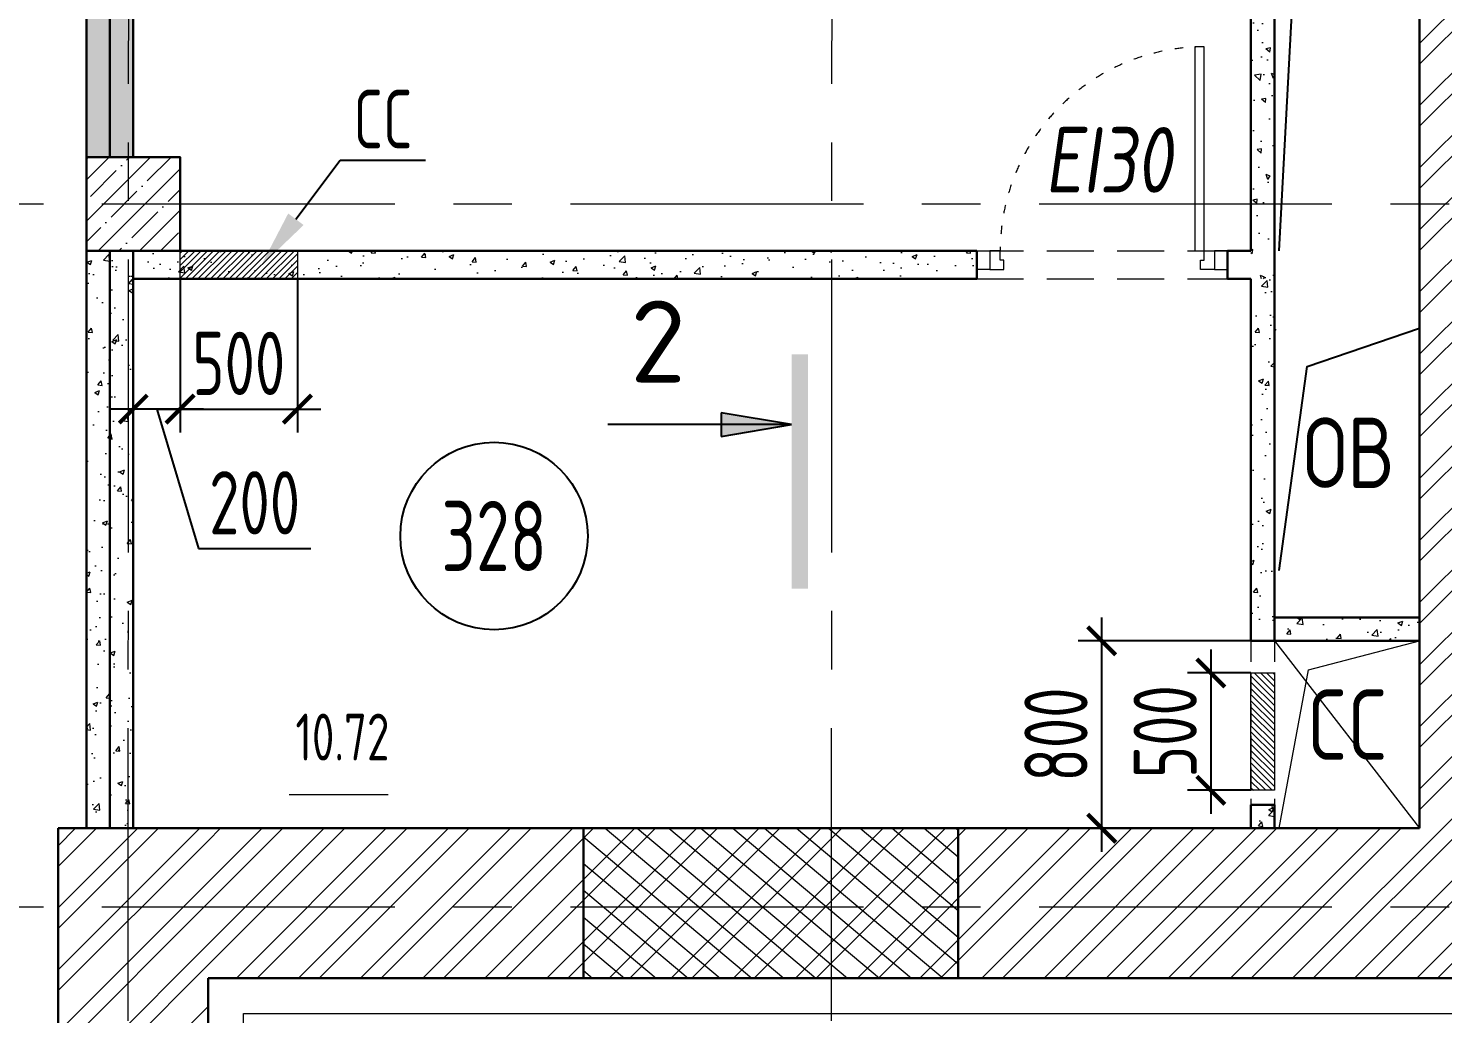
# Model space of a CAD drawing. Header units: millimetres. Extents: x -360149 to 682031, y -35655 to 209517.
# Drawn here: x 69194 to 75231, y 91144 to 95350 of the extents above; entities that cross this region are included whole.
import ezdxf
from ezdxf import colors
from ezdxf.entities.mleader import LeaderData, LeaderLine
from ezdxf.enums import TextEntityAlignment as Align
from ezdxf.math import Vec2, Vec3

# ---------------------------------------------------------------- set-up
doc = ezdxf.new("R2010")
doc.units = ezdxf.units.MM
doc.header["$MEASUREMENT"] = 0
doc.header["$PDMODE"] = 3
doc.header["$PDSIZE"] = -4
for name, pattern in [('ACAD_ISO03W100', [30, 12, -18]), ('ADSK_Штрих_ш3 п1_5', [4.5, 3, -1.5]), ('CENTER', [2, 1.25, -0.25, 0.25, -0.25]), ('HIDDEN', [6, 4, -2])]:
    doc.linetypes.add(name, pattern=pattern)
doc.layers.get('0').update_dxf_attribs({"color": 250, "lineweight": 9})
doc.layers.get('Defpoints').update_dxf_attribs({"color": 6})
for name, color, linetype, lineweight in [('!!!_АР_перегородки блоки', 7, 'Continuous', 5), ('АР_Двери', 175, 'Continuous', 18), ('АР_Колонны', 250, 'Continuous', 30), ('АР_Колонны Штрих', 250, 'Continuous', 5), ('АР_Маркер экспликации', 239, 'Continuous', 13), ('АР_Навесной фасад', 147, 'Continuous', 5), ('АР_Номер помещения', 1, 'Continuous', 25), ('АР_Оси', 195, 'Continuous', 9), ('АР_Отметки', 250, 'Continuous', 15), ('АР_Перегородки газоблок', 165, 'Continuous', 30), ('АР_Перегородки газоблок_Штрих', 165, 'Continuous', 5), ('АР_Помещения_площадь', 19, 'Continuous', 9), ('АР_Разрезы', 175, 'Continuous', 9), ('АР_Сущ Несущая стена', 216, 'Continuous', 30), ('АР_Штриховка кирпич', 250, 'Continuous', 9), ('Отв.СС', 234, 'Continuous', 9), ('перекр 0.3', 181, 'Continuous', 30)]:
    doc.layers.add(name, color=color, linetype=linetype, lineweight=lineweight)
for name, color, linetype in [('АР_Отверстия', 251, 'Continuous'), ('М_проемы ОВ 4-5эт', 30, 'Continuous'), ('Тонкая', 7, 'Continuous')]:
    doc.layers.add(name, color=color, linetype=linetype)
doc.layers.add('АР_ПБ_Двери', color=7, linetype='Continuous', lineweight=15, true_color=0xdb0000)
doc.styles.add('ICOCPEUR', font='isocpeur.ttf')
doc.styles.add('ISOCPEUR', font='isocpeur.ttf', dxfattribs={"width": 0.7})
doc.styles.add('METRO-STYLE', font='isocpeur.ttf', dxfattribs={"width": 0.9, "oblique": 15})
doc.styles.get("Standard").update_dxf_attribs({"font": 'isocpeur.ttf', "width": 0.7})
doc.styles.add('Архитект', font='isocpeur.ttf', dxfattribs={"width": 0.8, "oblique": 8})
doc.dimstyles.new('R_100', dxfattribs={"dimtxt": 270, "dimasz": 120, "dimexe": 100, "dimexo": 0, "dimgap": 60, "dimtad": 1, "dimdec": 0, "dimrnd": 5, "dimzin": 0, "dimdsep": 46, "dimtxsty": 'ISOCPEUR', "dimblk": 'ARCHTICK', "dimcen": 0, "dimdle": 100, "dimclrd": 256, "dimclre": 256, "dimclrt": 256, "dimadec": 0, "dimazin": 0, "dimtfac": 2, "dimtdec": 0, "dimtofl": 0, "dimtmove": 1, "dimatfit": 3, "dimfxl": 1, "dimtvp": 3, "dimtolj": 1, "dimtzin": 0, "dimarcsym": 0})

# ---------------------------------------------------------------- blocks, each defined once
blk = doc.blocks.new('*U111')
for points in [[(0, 0), (0, -80), (55, -80), (55, 0), (0, 0)], [(55, -80), (55, 0), (115, 0), (115, -40), (100, -40), (100, -80), (55, -80)], [(1015, -80), (1015, 0), (955, 0), (955, -40), (970, -40), (970, -80), (1015, -80)], [(1070, 0), (1070, -80), (1015, -80), (1015, 0), (1070, 0)]]:
    blk.add_lwpolyline(points)
blk.add_lwpolyline([(100, -80), (100, -950), (140, -950), (140, -80)], close=True)
at = {"linetype": 'ACAD_ISO03W100', "ltscale": 3}
blk.add_arc((100, -80), 870, 270, 0, dxfattribs=at)
blk = doc.blocks.new('*U229')
at = {"layer": 'АР_Номер помещения', "color": 7}
blk.add_circle((-17860.9, 4620.6), 400, dxfattribs=at)
at = {"layer": 'АР_Помещения_площадь', "color": 7}
blk.add_line((-18312.5, 3516), (-18734.9, 3516), dxfattribs=at)
at = {"color": 7, "style": 'ISOCPEUR', "width": 0.7, "flags": 1}
blk.add_attdef('КАТЕГОРИЯ', (-499.2, -2092.2), '', height=250, dxfattribs=at)
at = {"layer": 'АР_Номер помещения', "color": 7, "style": 'ISOCPEUR', "width": 0.7}
blk.add_attdef('НОМЕР_ПОМЕЩЕНИЯ', text='', height=300, dxfattribs=at).set_placement((-17860.9, 4620.6), align=Align.MIDDLE_CENTER)
at = {"layer": 'АР_Помещения_площадь', "color": 7, "style": 'ISOCPEUR', "width": 0.7}
blk.add_attdef('ПЛОЩАДЬ_ПОМЕЩЕНИЯ', text='', height=200, dxfattribs=at).set_placement((-18307.7, 3762.5), align=Align.MIDDLE_RIGHT)
at = {"layer": 'АР_Помещения_площадь', "color": 7, "lineweight": 30, "width": 0.7, "flags": 104}
blk.add_attdef('ИМЯ_ПОМЕЩЕНИЯ', text='', height=100, dxfattribs=at).set_placement((157.6, 1217.1), align=Align.MIDDLE_CENTER)
blk = doc.blocks.new('_DotSmall')
at = {"color": 0, "linetype": 'ByBlock', "const_width": 0.5}
blk.add_lwpolyline([(-0.0625, 0, 1), (0.0625, 0, 1)], format="xyb", close=True, dxfattribs=at)
blk = doc.blocks.new('A$C60573c2e')
at = {"layer": 'АР_Разрезы', "ltscale": 100}
h = blk.add_hatch(color=5, dxfattribs=at)
h.dxf.hatch_style = 1
h.paths.add_polyline_path([(20809.5, -37642.3), (20879.5, -37642.3), (20879.5, -36642.3), (20809.5, -36642.3)])
h.paths.add_polyline_path([(20509.1, -36992.5), (20809.5, -36942.3), (20509.1, -36942.3)])
h.paths.add_polyline_path([(20509.1, -36942.3), (20809.5, -36942.3), (20509.1, -36892)])
at = {"layer": 'АР_Разрезы', "color": 5, "lineweight": 25, "ltscale": 100}
for p, q in [((20809.5, -36942.3), (20509.1, -36892)), ((20509.1, -36892), (20509.1, -36992.5)), ((20509.1, -36992.5), (20809.5, -36942.3))]:
    blk.add_line(p, q, dxfattribs=at)
at = {"layer": 'АР_Разрезы', "color": 5, "lineweight": 25, "ltscale": 100, "elevation": 0}
blk.add_lwpolyline([(20809.5, -36942.3), (20025.8, -36942.3)], dxfattribs=at)
at = {"layer": 'АР_Разрезы', "color": 5, "lineweight": 25, "ltscale": 100, "insert": (20359.5, -36412.7), "char_height": 350, "width": 583.333, "attachment_point": 3, "style": 'METRO-STYLE'}
blk.add_mtext('{\\Q0;\\W1;2}', dxfattribs=at)
blk = doc.blocks.new('_ArchTick')
at = {"color": 0, "linetype": 'ByBlock', "const_width": 0.15}
blk.add_lwpolyline([(-0.5, -0.5), (0.5, 0.5)], dxfattribs=at)
blk = doc.blocks.new('*D1038')
at = {"layer": 'Defpoints', "color": 0, "lineweight": 13, "ltscale": 500, "transparency": 16777216}
for p in [(69842.4, 94280.7), (70343.3, 94280.7), (70343.3, 93724.8)]:
    blk.add_point(p, dxfattribs=at)
at = {"layer": 'Отв.СС', "lineweight": -2, "ltscale": 500, "transparency": 16777216}
for p, q in [((69842.4, 94280.7), (69842.4, 93624.8)), ((70343.3, 94280.7), (70343.3, 93624.8)), ((69742.4, 93724.8), (70443.3, 93724.8))]:
    blk.add_line(p, q, dxfattribs=at)
at = {"layer": 'Отв.СС', "lineweight": -2, "ltscale": 500, "transparency": 16777216, "xscale": 120, "yscale": 120, "zscale": 120, "rotation": 180}
blk.add_blockref('_ArchTick', (69842.4, 93724.8), dxfattribs=at)
at = {"layer": 'Отв.СС', "lineweight": -2, "ltscale": 500, "transparency": 16777216, "xscale": 120, "yscale": 120, "zscale": 120}
blk.add_blockref('_ArchTick', (70343.3, 93724.8), dxfattribs=at)
at = {"layer": 'Отв.СС', "lineweight": 13, "ltscale": 500, "transparency": 16777216, "insert": (70092.8, 93919.8), "char_height": 270, "attachment_point": 5, "style": 'ISOCPEUR'}
blk.add_mtext('\\A1;500', dxfattribs=at)
blk = doc.blocks.new('*D1039')
at = {"layer": 'Defpoints', "color": 0, "lineweight": 13, "ltscale": 500, "transparency": 16777216}
for p in [(73775.7, 92735.6), (74532.9, 92735.6), (74532.9, 91935.7)]:
    blk.add_point(p, dxfattribs=at)
at = {"layer": 'Отв.СС', "lineweight": -2, "ltscale": 500, "transparency": 16777216}
for p, q in [((73775.7, 91835.7), (73775.7, 92835.6)), ((74532.9, 92735.6), (73675.7, 92735.6)), ((74532.9, 91935.7), (73675.7, 91935.7))]:
    blk.add_line(p, q, dxfattribs=at)
at = {"layer": 'Отв.СС', "lineweight": -2, "ltscale": 500, "transparency": 16777216, "xscale": 120, "yscale": 120, "zscale": 120}
for p, rotation in [((73775.7, 92735.6), 90), ((73775.7, 91935.7), 270)]:
    blk.add_blockref('_ArchTick', p, dxfattribs=dict(at, rotation=rotation))
at = {"layer": 'Отв.СС', "lineweight": 13, "ltscale": 500, "transparency": 16777216, "insert": (73580.7, 92335.7), "char_height": 270, "attachment_point": 5, "rotation": 90, "style": 'ISOCPEUR'}
blk.add_mtext('\\A1;800', dxfattribs=at)
blk = doc.blocks.new('*D1040')
at = {"layer": 'Defpoints', "color": 0, "lineweight": 13, "ltscale": 500, "transparency": 16777216}
for p in [(74412.9, 92598.6), (74241.7, 92097.7), (74412.9, 92097.7)]:
    blk.add_point(p, dxfattribs=at)
at = {"layer": 'Отв.СС', "lineweight": -2, "ltscale": 500, "transparency": 16777216}
for p, q in [((74241.7, 92698.6), (74241.7, 91997.7)), ((74412.9, 92598.6), (74141.7, 92598.6)), ((74412.9, 92097.7), (74141.7, 92097.7))]:
    blk.add_line(p, q, dxfattribs=at)
at = {"layer": 'Отв.СС', "lineweight": -2, "ltscale": 500, "transparency": 16777216, "xscale": 120, "yscale": 120, "zscale": 120}
for p, rotation in [((74241.7, 92598.6), 90), ((74241.7, 92097.7), 270)]:
    blk.add_blockref('_ArchTick', p, dxfattribs=dict(at, rotation=rotation))
at = {"layer": 'Отв.СС', "lineweight": 13, "ltscale": 500, "transparency": 16777216, "insert": (74046.7, 92348.2), "char_height": 270, "attachment_point": 5, "rotation": 90, "style": 'ISOCPEUR'}
blk.add_mtext('\\A1;500', dxfattribs=at)
blk = doc.blocks.new('*D1568')
at = {"layer": 'Defpoints', "color": 0, "ltscale": 500, "transparency": 16777216}
for p in [(69642.4, 94280.7), (69842.4, 94280.7), (69642.4, 93724.8)]:
    blk.add_point(p, dxfattribs=at)
at = {"layer": 'Отв.СС', "lineweight": -2, "ltscale": 500, "transparency": 16777216}
for p, q in [((69642.4, 94280.7), (69642.4, 93624.8)), ((69842.4, 94280.7), (69842.4, 93624.8)), ((69942.4, 93724.8), (69542.4, 93724.8)), ((69742.4, 93724.8), (69920.9, 93129.8)), ((69920.9, 93129.8), (70400, 93129.8))]:
    blk.add_line(p, q, dxfattribs=at)
at = {"layer": 'Отв.СС', "lineweight": -2, "ltscale": 500, "transparency": 16777216, "xscale": 120, "yscale": 120, "zscale": 120, "rotation": 180}
blk.add_blockref('_ArchTick', (69642.4, 93724.8), dxfattribs=at)
at = {"layer": 'Отв.СС', "lineweight": -2, "ltscale": 500, "transparency": 16777216, "xscale": 120, "yscale": 120, "zscale": 120}
blk.add_blockref('_ArchTick', (69842.4, 93724.8), dxfattribs=at)
at = {"layer": 'Отв.СС', "ltscale": 500, "transparency": 16777216, "insert": (70160.5, 93324.8), "char_height": 270, "attachment_point": 5, "style": 'ISOCPEUR'}
blk.add_mtext('\\A1;200', dxfattribs=at)

msp = doc.modelspace()

# ---------------------------------------------------------------- hatches: boundary and pattern name
at = {"layer": '!!!_АР_перегородки блоки', "lineweight": 5, "ltscale": 20, "true_color": 0x000000}
h = msp.add_hatch(dxfattribs=at)
h.set_pattern_fill('ANSI31', color=18, scale=700, angle=95, style=0)
h.set_pattern_definition([(140, (134938.16, -5e-10), (-56.243916, -67.02889), [])])
h.paths.add_polyline_path([(73163.54, 91935.71), (71563.5, 91935.65), (71563.5, 91295.65), (73163.54, 91295.71)])
at = {"layer": 'АР_Колонны Штрих', "ltscale": 100}
h = msp.add_hatch(dxfattribs=at)
h.set_pattern_fill('ANSI35', color=256, scale=500)
h.set_pattern_definition([(45, (-887609.7, 134672.16), (-88.388348, 88.388348), []), (45, (-887521.31, 134672.16), (-88.388348, 88.388348), [156.25, -31.25, 0, -31.25])])
h.paths.add_polyline_path([(69842.4, 94800.68), (69442.4, 94800.68), (69442.4, 94400.68), (69842.4, 94400.68)])
at = {"layer": 'АР_Перегородки газоблок_Штрих', "ltscale": 100}
h = msp.add_hatch(dxfattribs=at)
h.set_pattern_fill('AR-CONC', color=256, scale=30)
h.set_pattern_definition([(50, (-300, 0), (215.17805, -18.82564), [22.5, -247.5]), (355, (-300, 0), (-41.6254, 225.65764), [18, -198]), (100.45144, (-282.07, -1.57), (173.55265, 206.832), [19.12206, -210.34263]), (46.1842, (-300, 60), (320.1724, -49.6558), [33.75, -371.25]), (96.63564, (-273.32, 55.86), (280.3986, 292.2356), [28.6831, -315.5141]), (351.18416, (-300, 60), (280.3986, 292.2356), [27, -297]), (21, (-270, 45), (179.07212, -120.78567), [22.5, -247.5]), (326, (-270, 45), (72.9946, 217.545), [18, -198]), (71.45144, (-255.08, 34.93), (252.0667, 96.75935), [19.12206, -210.34263]), (37.5, (-300, 0), (3.647957, 99.868156), [0, -195.6, 0, -201, 0, -198.75]), (7.5, (-300, 0), (78.92086, 118.32351), [0, -114.6, 0, -191.1, 0, -75.75]), (327.5, (-366.9, 0), (160.14673, -6.76646), [0, -75, 0, -234, 0, -310.5]), (317.5, (-396.9, 0), (174.95585, 30.0315), [0, -97.5, 0, -155.4, 0, -220.5])])
h.paths.add_polyline_path([(69642.4, 100400.68), (69442.4, 100400.68), (69442.4, 94800.68), (69642.39, 94800.68)])
h = msp.add_hatch(dxfattribs=at)
h.set_pattern_fill('AR-CONC', color=256, scale=30, angle=90)
h.set_pattern_definition([(140, (0, 0), (18.82564, 215.17805), [22.5, -247.5]), (85, (0, 0), (-225.65764, -41.6254), [18, -198]), (190.45144, (1.57, 17.93), (-206.832, 173.55265), [19.12206, -210.34263]), (136.1842, (-60, 4e-15), (49.6558, 320.1724), [33.75, -371.25]), (186.63564, (-55.86, 26.68), (-292.2356, 280.3986), [28.6831, -315.5141]), (81.18416, (-60, 4e-15), (-292.2356, 280.3986), [27, -297]), (111, (-45, 30), (120.78567, 179.07212), [22.5, -247.5]), (56, (-45, 30), (-217.545, 72.9946), [18, -198]), (161.45144, (-34.93, 44.92), (-96.75935, 252.0667), [19.12206, -210.34263]), (127.5, (0, 0), (-99.868156, 3.647957), [0, -195.6, 0, -201, 0, -198.75]), (97.5, (0, 0), (-118.32351, 78.92086), [0, -114.6, 0, -191.1, 0, -75.75]), (57.5, (-4e-15, -66.9), (6.76646, 160.14673), [0, -75, 0, -234, 0, -310.5]), (47.5, (-6e-15, -96.9), (-30.0315, 174.95585), [0, -97.5, 0, -155.4, 0, -220.5])])
h.paths.add_polyline_path([(74532.94, 96935.68), (74412.95, 97135.68), (74412.92, 94280.78), (74512.9, 94280.95), (74512.9, 96885.68)])
h = msp.add_hatch(dxfattribs=at)
h.set_pattern_fill('AR-CONC', color=256, scale=30)
h.set_pattern_definition([(50, (0, 0), (215.17805, -18.82564), [22.5, -247.5]), (355, (0, 0), (-41.6254, 225.65764), [18, -198]), (100.45144, (17.93, -1.57), (173.55265, 206.832), [19.12206, -210.34263]), (46.1842, (0, 60), (320.1724, -49.6558), [33.75, -371.25]), (96.63564, (26.68, 55.86), (280.3986, 292.2356), [28.6831, -315.5141]), (351.18416, (0, 60), (280.3986, 292.2356), [27, -297]), (21, (30, 45), (179.07212, -120.78567), [22.5, -247.5]), (326, (30, 45), (72.9946, 217.545), [18, -198]), (71.45144, (44.92, 34.93), (252.0667, 96.75935), [19.12206, -210.34263]), (37.5, (0, 0), (3.647957, 99.868156), [0, -195.6, 0, -201, 0, -198.75]), (7.5, (0, 0), (78.92086, 118.32351), [0, -114.6, 0, -191.1, 0, -75.75]), (327.5, (-66.9, 0), (160.14673, -6.76646), [0, -75, 0, -234, 0, -310.5]), (317.5, (-96.9, 0), (174.95585, 30.0315), [0, -97.5, 0, -155.4, 0, -220.5])])
h.paths.add_polyline_path([(69642.41, 94280.68), (73242.8, 94280.81), (73242.8, 94400.81), (69442.4, 94400.68), (69442.4, 91935.68), (69642.4, 91935.68)])
h = msp.add_hatch(dxfattribs=at)
h.set_pattern_fill('AR-CONC', color=256, scale=30)
h.set_pattern_definition([(50, (-100, 0), (215.17805, -18.82564), [22.5, -247.5]), (355, (-100, 0), (-41.6254, 225.65764), [18, -198]), (100.45144, (-82.07, -1.57), (173.55265, 206.832), [19.12206, -210.34263]), (46.1842, (-100, 60), (320.1724, -49.6558), [33.75, -371.25]), (96.63564, (-73.32, 55.86), (280.3986, 292.2356), [28.6831, -315.5141]), (351.18416, (-100, 60), (280.3986, 292.2356), [27, -297]), (21, (-70, 45), (179.07212, -120.78567), [22.5, -247.5]), (326, (-70, 45), (72.9946, 217.545), [18, -198]), (71.45144, (-55.08, 34.93), (252.0667, 96.75935), [19.12206, -210.34263]), (37.5, (-100, 0), (3.647957, 99.868156), [0, -195.6, 0, -201, 0, -198.75]), (7.5, (-100, 0), (78.92086, 118.32351), [0, -114.6, 0, -191.1, 0, -75.75]), (327.5, (-166.9, 0), (160.14673, -6.76646), [0, -75, 0, -234, 0, -310.5]), (317.5, (-196.9, 0), (174.95585, 30.0315), [0, -97.5, 0, -155.4, 0, -220.5])])
h.paths.add_polyline_path([(74512.83, 93937.37), (74532.95, 94280.76), (74412.99, 94280.78), (74412.95, 93122.56), (74412.95, 93002.56), (74412.95, 92734.09), (74512.83, 92734.09)])
h = msp.add_hatch(dxfattribs=at)
h.set_pattern_fill('AR-CONC', color=256, scale=30)
h.set_pattern_definition([(50, (134938.16, -1545.09), (215.17805, -18.82564), [22.5, -247.5]), (355, (134938.16, -1545.1), (-41.6254, 225.65764), [18, -198]), (100.45144, (134956.1, -1546.66), (173.55265, 206.832), [19.12206, -210.34263]), (46.1842, (134938.16, -1485.1), (320.1724, -49.6558), [33.75, -371.25]), (96.63564, (134964.84, -1489.23), (280.3986, 292.2356), [28.6831, -315.5141]), (351.18416, (134938.16, -1485.1), (280.3986, 292.2356), [27, -297]), (21, (134968.16, -1500.09), (179.07212, -120.78567), [22.5, -247.5]), (326, (134968.16, -1500.1), (72.9946, 217.545), [18, -198]), (71.45144, (134983.08, -1510.16), (252.0667, 96.75935), [19.12206, -210.34263]), (37.5, (134938.16, -1545.09), (3.647957, 99.868156), [0, -195.6, 0, -201, 0, -198.75]), (7.5, (134938.16, -1545.09), (78.92086, 118.32351), [0, -114.6, 0, -191.1, 0, -75.75]), (327.5, (134871.26, -1545.09), (160.14673, -6.76646), [0, -75, 0, -234, 0, -310.5]), (317.5, (134841.26, -1545.09), (174.95585, 30.0315), [0, -97.5, 0, -155.4, 0, -220.5])])
h.paths.add_polyline_path([(75132.42, 92835.75), (74512.81, 92835.69), (74512.81, 92735.63), (75132.42, 92735.68)])
h = msp.add_hatch(dxfattribs=at)
h.set_pattern_fill('AR-CONC', color=256, scale=30)
h.set_pattern_definition([(50, (134818.11, -2365.12), (215.17805, -18.82564), [22.5, -247.5]), (355, (134818.11, -2365.12), (-41.6254, 225.65764), [18, -198]), (100.45144, (134836.05, -2366.69), (173.55265, 206.832), [19.12206, -210.34263]), (46.1842, (134818.11, -2305.12), (320.1724, -49.6558), [33.75, -371.25]), (96.63564, (134844.8, -2309.25), (280.3986, 292.2356), [28.6831, -315.5141]), (351.18416, (134818.1, -2305.1), (280.3986, 292.2356), [27, -297]), (21, (134848.11, -2320.12), (179.07212, -120.78567), [22.5, -247.5]), (326, (134848.11, -2320.12), (72.9946, 217.545), [18, -198]), (71.45144, (134863.04, -2330.18), (252.0667, 96.75935), [19.12206, -210.34263]), (37.5, (134818.114, -2365.12), (3.647957, 99.868156), [0, -195.6, 0, -201, 0, -198.75]), (7.5, (134818.11, -2365.12), (78.92086, 118.32351), [0, -114.6, 0, -191.1, 0, -75.75]), (327.5, (134751.214, -2365.12), (160.14673, -6.76646), [0, -75, 0, -234, 0, -310.5]), (317.5, (134721.21, -2365.12), (174.95585, 30.0315), [0, -97.5, 0, -155.4, 0, -220.5])])
h.paths.add_polyline_path([(74512.81, 92035.7), (74412.9, 92035.69), (74412.9, 91935.65), (74512.81, 91935.66)])
at = {"layer": 'АР_Штриховка кирпич', "ltscale": 100}
h = msp.add_hatch(dxfattribs=at)
h.set_pattern_fill('ANSI32', color=256, scale=500)
h.paths.add_polyline_path([(75352.28, 91425.68), (79152.43, 91425.68), (79152.43, 98816.83), (78642.4, 98814.54), (78642.4, 91935.68), (75642.47, 91935.68), (75642.82, 97486.67), (75132.93, 97486.67), (75132.43, 91935.68), (69962.28, 91935.68), (69962.28, 91295.68), (75352.28, 91295.68)])
h = msp.add_hatch(dxfattribs=at)
h.set_pattern_fill('ANSI32', color=256, scale=500)
h.paths.add_polyline_path([(69962.28, 91935.68), (69322.28, 91935.68), (69322.4, 82685.77), (69962.4, 82685.6), (69962.28, 91294.87), (69962.28, 91296.49)])
at = {"layer": 'Отв.СС', "lineweight": 13, "ltscale": 500}
h = msp.add_hatch(dxfattribs=at)
h.set_pattern_fill('ANSI31', color=256, scale=150)
h.set_pattern_definition([(45, (246718.753, 15700.347), (-13.2582521, 13.2582521), [])])
h.paths.add_polyline_path([(69842.4, 94400.68), (70343.25, 94400.68), (70343.25, 94280.67), (69842.4, 94280.67)])
h = msp.add_hatch(dxfattribs=at)
h.set_pattern_fill('ANSI31', color=256, scale=150, angle=90)
h.set_pattern_definition([(135, (153113.269, 268974.097), (-13.2582521, -13.2582521), [])])
h.paths.add_polyline_path([(74412.94, 92097.75), (74412.94, 92598.6), (74512.81, 92598.6), (74512.81, 92097.75)])

# ---------------------------------------------------------------- linework, layer by layer
at = {"linetype": 'ADSK_Штрих_ш3 п1_5', "ltscale": 30}
for p, q in [((74412.92, 92735.62), (74412.92, 92035.68)), ((74512.81, 92735.74), (74512.81, 92035.68))]:
    msp.add_line(p, q, dxfattribs=at)
at = {"layer": 'АР_Колонны', "ltscale": 100}
msp.add_lwpolyline([(69442.4, 94800.68), (69842.4, 94800.68), (69842.4, 94400.68), (69442.4, 94400.68)], close=True, dxfattribs=at)
at = {"layer": 'АР_Навесной фасад', "ltscale": 100}
for p, q in [((70112.28, 91145.68), (75502.28, 91145.68)), ((70112.28, 82835.68), (70112.28, 91145.68))]:
    msp.add_line(p, q, dxfattribs=at)
at = {"layer": 'АР_Оси', "linetype": 'CENTER', "ltscale": 1000}
for p, q in [((69642.4, 134363.15), (69612.4, 78630.8)), ((72642.4, 134363.15), (72615.02, 78630.8)), ((45508.7, 94600.68), (128687.11, 94600.68)), ((45508.7, 91600.68), (128687.11, 91600.68))]:
    msp.add_line(p, q, dxfattribs=at)
at = {"layer": 'АР_Перегородки газоблок', "ltscale": 100}
for p, q in [((74412.92, 92735.62), (74412.95, 94280.78)), ((74412.95, 92035.68), (74512.81, 92035.68)), ((74412.95, 91935.68), (74412.95, 92035.68))]:
    msp.add_line(p, q, dxfattribs=at)
for points in [[(69442.4, 100438.53), (69442.4, 94800.68)], [(69542.4, 100400.68), (69542.4, 94800.68)], [(69642.4, 100400.68), (69642.39, 94800.68)], [(74412.95, 94400.81), (74412.95, 97135.68), (75132.43, 97135.68)], [(75112.43, 96935.68), (74512.95, 96935.68), (74512.81, 92735.62)], [(69442.4, 94400.68), (69442.4, 91935.68)], [(69542.4, 94400.68), (69542.4, 91935.68)], [(69642.41, 94400.68), (69642.4, 91935.68)], [(69842.4, 94400.68), (73242.8, 94400.81)], [(73242.8, 94400.81), (73242.8, 94280.81)], [(74312.77, 94280.81), (74312.8, 94400.81)], [(74312.8, 94400.81), (74412.95, 94400.81)], [(73242.8, 94280.81), (69642.41, 94280.67)], [(74412.95, 94280.78), (74312.77, 94280.81)], [(75132.4, 93460.82), (75132.36, 93580.82)], [(75132.4, 92835.73), (74512.81, 92835.71)], [(74412.92, 92735.74), (75132.44, 92735.73)], [(74512.81, 92035.68), (74512.81, 91935.68)]]:
    msp.add_lwpolyline(points, dxfattribs=at)
at = {"layer": 'АР_Сущ Несущая стена', "ltscale": 100}
for p, q in [((75132.43, 91935.68), (75132.43, 97486.67)), ((69322.28, 91935.68), (75132.43, 91935.68)), ((69322.28, 82685.68), (69322.28, 91935.68)), ((69962.28, 91295.68), (75352.28, 91295.68)), ((69962.28, 82685.68), (69962.28, 91295.68))]:
    msp.add_line(p, q, dxfattribs=at)
msp.add_lwpolyline([(71563.54, 91295.68), (73163.54, 91295.68), (73163.54, 91935.68), (71563.54, 91935.68)], close=True, dxfattribs=at)
at = {"layer": 'М_проемы ОВ 4-5эт', "color": 1, "linetype": 'ByBlock'}
for points in [[(74532.95, 94400.8), (74657.94, 96740.62), (75132.43, 96876.1)], [(74532.85, 93035.73), (74652.22, 93906.44), (75132.43, 94069.56)]]:
    msp.add_lwpolyline(points, dxfattribs=at)
at = {"layer": 'Отв.СС', "lineweight": 13, "ltscale": 500}
for points in [[(69842.4, 94400.68), (70343.25, 94400.68), (70343.25, 94280.67), (69842.4, 94280.67)], [(74512.81, 92735.62), (75132.43, 91935.82), (75132.43, 92735.62), (74512.81, 92735.62)], [(74412.94, 92097.75), (74412.94, 92598.6), (74512.81, 92598.6), (74512.81, 92097.75)]]:
    msp.add_lwpolyline(points, close=True, dxfattribs=at)
msp.add_lwpolyline([(74532.92, 91935.68), (74658.48, 92611.78), (75132.43, 92735.62)], dxfattribs=at)
at = {"layer": 'перекр 0.3', "color": 7, "linetype": 'HIDDEN', "lineweight": 5, "ltscale": 50}
for p, q in [((73241.99, 94400.81), (74312.8, 94400.81)), ((73241.99, 94400.81), (74312.8, 94400.81)), ((73241.85, 94280.81), (74313.19, 94280.81)), ((73241.85, 94280.81), (74313.19, 94280.81))]:
    msp.add_line(p, q, dxfattribs=at)

# ---------------------------------------------------------------- block references
at = {"layer": 'АР_Двери', "rotation": 180}
msp.add_blockref('*U111', (74312.8, 94320.81), dxfattribs=at)
at = {"layer": 'АР_Маркер экспликации', "color": 7}
ref = msp.add_blockref('*U229', (89043.36, 88562.41), dxfattribs=at)
ref.add_attrib('НОМЕР_ПОМЕЩЕНИЯ', '328', dxfattribs={"layer": 'АР_Номер помещения', "color": 7, "height": 300, "style": 'ISOCPEUR', "width": 0.7}).set_placement((71182.5, 93183), align=Align.MIDDLE_CENTER)
ref.add_attrib('ПЛОЩАДЬ_ПОМЕЩЕНИЯ', '10.72', dxfattribs={"layer": 'АР_Помещения_площадь', "color": 7, "height": 200, "style": 'ISOCPEUR', "width": 0.7}).set_placement((70735.71, 92324.92), align=Align.MIDDLE_RIGHT)
at = {"layer": 'Тонкая', "color": 31, "ltscale": 100, "true_color": 0xfecc66}
msp.add_blockref('A$C60573c2e', (51642.4, 130600.68), dxfattribs=at)

# ---------------------------------------------------------------- texts
at = {"layer": 'АР_Отверстия', "ltscale": 100, "char_height": 300, "attachment_point": 5, "line_spacing_factor": 0.7, "style": 'ICOCPEUR'}
for s, insert in [('\\A1;{\\W0.8;ОВ}', (74830.04, 93538.39)), ('\\A1;{\\W0.8;CC}', (74823.67, 92377.8))]:
    msp.add_mtext(s, dxfattribs=dict(at, insert=insert))
at = {"layer": 'АР_ПБ_Двери', "lineweight": 35, "style": 'Архитект', "oblique": 8, "width": 0.8}
msp.add_text('EI30', height=280, dxfattribs=at).set_placement((73532.57, 94648.53))

# ---------------------------------------------------------------- dimensions: what is measured, and where the dimension line sits
at = {"layer": 'Отв.СС', "color": 1, "ltscale": 500}
dim = msp.add_linear_dim(base=(69642.41, 93724.85), p1=(69842.4, 94280.68), p2=(69642.41, 94280.67), dimstyle='R_100', override={"dimpost": '\\X'}, dxfattribs=at)
dim.commit()
dim.dimension.update_dxf_attribs({"geometry": '*D1568', "text_midpoint": (69980.9, 93324.85)})
at = {"layer": 'Отв.СС', "lineweight": 13, "ltscale": 500}
dim = msp.add_linear_dim(base=(70343.25, 93724.85), p1=(69842.4, 94280.68), p2=(70343.25, 94280.67), dimstyle='R_100', override={"dimpost": '\\X'}, dxfattribs=at)
dim.commit()
dim.dimension.update_dxf_attribs({"geometry": '*D1038', "text_midpoint": (70092.83, 93919.85)})
for base, p1, p2, picture, middle in [((73775.66, 92735.62), (74532.95, 91935.68), (74532.95, 92735.62), '*D1039', (73580.66, 92335.65)), ((74241.66, 92097.75), (74412.94, 92598.6), (74412.94, 92097.75), '*D1040', (74046.66, 92348.17))]:
    dim = msp.add_linear_dim(base=base, p1=p1, p2=p2, angle=90, dimstyle='R_100', override={"dimpost": '\\X'}, dxfattribs=at)
    dim.commit()
    dim.dimension.update_dxf_attribs({"geometry": picture, "text_midpoint": middle})

# ---------------------------------------------------------------- leaders
at = {"layer": 'АР_Отметки'}
ml = msp.add_multileader_mtext('Standard', dxfattribs=at)
ml.set_content('Л.4', color=256, style='ISOCPEUR')
ml.set_leader_properties(color=256, linetype='Continuous', lineweight=-1)
ml.set_arrow_properties(name='DOTSMALL')
ml.build(insert=Vec2(0, 0))
ml.multileader.update_dxf_attribs({"has_text_frame": 1, "text_left_attachment_type": 4, "text_right_attachment_type": 4, "dogleg_length": 100, "arrow_head_size": 180})
ctx = ml.context
ctx.base_point, ctx.char_height, ctx.arrow_head_size, ctx.landing_gap_size, ctx.plane_origin = Vec3(82551.88, 129862.56), 250, 180, 50, Vec3(110672.33, 117704.9)
ctx.left_attachment, ctx.right_attachment = 4, 4
notes = []
notes.append((ctx, [(0, (0, 0, 0), (0, 0), (1, 0), 1, [])]))
ctx.mtext.insert, ctx.mtext.width, ctx.mtext.line_spacing_style, ctx.mtext.flow_direction = Vec3(82601.88, 130195.89), 852.697, 2, 5
ml = msp.add_multileader_mtext('Standard', dxfattribs=at)
ml.set_content('Л.4', color=256, style='ISOCPEUR')
ml.set_leader_properties(color=256, linetype='Continuous', lineweight=-1)
ml.set_arrow_properties(name='DOTSMALL')
ml.build(insert=Vec2(0, 0))
ml.multileader.update_dxf_attribs({"has_text_frame": 1, "text_left_attachment_type": 4, "text_right_attachment_type": 4, "dogleg_length": 100, "arrow_head_size": 180})
ctx = ml.context
ctx.base_point, ctx.char_height, ctx.arrow_head_size, ctx.landing_gap_size, ctx.plane_origin = Vec3(492034.94, 129862.56), 250, 180, 50, Vec3(520155.38, 117704.9)
ctx.left_attachment, ctx.right_attachment = 4, 4
notes.append((ctx, [(0, (0, 0, 0), (0, 0), (1, 0), 1, [])]))
ctx.mtext.insert, ctx.mtext.width, ctx.mtext.line_spacing_style, ctx.mtext.flow_direction = Vec3(492084.94, 130195.89), 852.697, 2, 5
ml = msp.add_multileader_mtext('Standard', dxfattribs=at)
ml.set_content('Л.4', color=256, style='ISOCPEUR')
ml.set_leader_properties(color=256, linetype='Continuous', lineweight=-1)
ml.set_arrow_properties(name='DOTSMALL')
ml.build(insert=Vec2(0, 0))
ml.multileader.update_dxf_attribs({"has_text_frame": 1, "text_left_attachment_type": 4, "text_right_attachment_type": 4, "dogleg_length": 100, "arrow_head_size": 180})
ctx = ml.context
ctx.base_point, ctx.char_height, ctx.arrow_head_size, ctx.landing_gap_size, ctx.plane_origin = Vec3(219490.04, 129862.56), 250, 180, 50, Vec3(247610.49, 117704.9)
ctx.left_attachment, ctx.right_attachment = 4, 4
notes.append((ctx, [(0, (0, 0, 0), (0, 0), (1, 0), 1, [])]))
ctx.mtext.insert, ctx.mtext.width, ctx.mtext.line_spacing_style, ctx.mtext.flow_direction = Vec3(219540.04, 130195.89), 852.697, 2, 5
ml = msp.add_multileader_mtext('Standard', dxfattribs=at)
ml.set_content('+13,200', color=256, style='ISOCPEUR')
ml.set_leader_properties(color=256, linetype='Continuous', lineweight=-1)
ml.set_arrow_properties(name='DOTSMALL')
ml.build(insert=Vec2(0, 0))
ml.multileader.update_dxf_attribs({"has_text_frame": 1, "text_left_attachment_type": 4, "text_right_attachment_type": 4, "dogleg_length": 100, "arrow_head_size": 180})
ctx = ml.context
ctx.base_point, ctx.char_height, ctx.arrow_head_size, ctx.landing_gap_size, ctx.plane_origin = Vec3(224688.95, 129360.2), 250, 180, 50, Vec3(225232.23, 130163.16)
ctx.left_attachment, ctx.right_attachment = 4, 4
notes.append((ctx, [(0, (0, 0, 0), (0, 0), (1, 0), 1, [])]))
ctx.mtext.insert, ctx.mtext.width, ctx.mtext.line_spacing_style, ctx.mtext.flow_direction = Vec3(224738.95, 129693.54), 852.697, 2, 5
ml = msp.add_multileader_mtext('Standard', dxfattribs=at)
ml.set_content('+8,400', color=256, style='ISOCPEUR')
ml.set_leader_properties(color=256, linetype='Continuous', lineweight=-1)
ml.set_arrow_properties(name='DOTSMALL')
ml.build(insert=Vec2(0, 0))
ml.multileader.update_dxf_attribs({"has_text_frame": 1, "text_left_attachment_type": 4, "text_right_attachment_type": 4, "dogleg_length": 100, "arrow_head_size": 180})
ctx = ml.context
ctx.base_point, ctx.char_height, ctx.arrow_head_size, ctx.landing_gap_size, ctx.plane_origin = Vec3(82370.95, 129105.2), 250, 180, 50, Vec3(82914.23, 129908.16)
ctx.left_attachment, ctx.right_attachment = 4, 4
notes.append((ctx, [(0, (0, 0, 0), (0, 0), (1, 0), 1, [])]))
ctx.mtext.insert, ctx.mtext.width, ctx.mtext.line_spacing_style, ctx.mtext.flow_direction = Vec3(82420.95, 129438.54), 852.697, 2, 5
ml = msp.add_multileader_mtext('Standard', dxfattribs=at)
ml.set_content('+7,050', color=256, style='ISOCPEUR')
ml.set_leader_properties(color=256, linetype='Continuous', lineweight=-1)
ml.set_arrow_properties(name='DOTSMALL')
ml.build(insert=Vec2(0, 0))
ml.multileader.update_dxf_attribs({"has_text_frame": 1, "text_left_attachment_type": 4, "text_right_attachment_type": 4, "dogleg_length": 100, "arrow_head_size": 180})
ctx = ml.context
ctx.base_point, ctx.char_height, ctx.arrow_head_size, ctx.landing_gap_size, ctx.plane_origin = Vec3(87665.16, 129033.36), 250, 180, 50, Vec3(87583.77, 127765.8)
ctx.left_attachment, ctx.right_attachment = 4, 4
notes.append((ctx, [(0, (0, 0, 0), (0, 0), (1, 0), 1, [])]))
ctx.mtext.insert, ctx.mtext.width, ctx.mtext.line_spacing_style, ctx.mtext.flow_direction = Vec3(87715.16, 129366.7), 852.697, 2, 5
ml = msp.add_multileader_mtext('Standard', dxfattribs=at)
ml.set_content('+6,300', color=256, style='ISOCPEUR')
ml.set_leader_properties(color=256, linetype='Continuous', lineweight=-1)
ml.set_arrow_properties(name='DOTSMALL')
ml.build(insert=Vec2(0, 0))
ml.multileader.update_dxf_attribs({"has_text_frame": 1, "text_left_attachment_type": 4, "text_right_attachment_type": 4, "dogleg_length": 100, "arrow_head_size": 180})
ctx = ml.context
ctx.base_point, ctx.char_height, ctx.arrow_head_size, ctx.landing_gap_size, ctx.plane_origin = Vec3(113829.74, 126453.14), 250, 180, 50, Vec3(122173.57, 124212.23)
ctx.left_attachment, ctx.right_attachment = 4, 4
notes.append((ctx, [(0, (0, 0, 0), (0, 0), (1, 0), 1, [])]))
ctx.mtext.insert, ctx.mtext.width, ctx.mtext.line_spacing_style, ctx.mtext.flow_direction = Vec3(113879.74, 126786.47), 852.697, 2, 5
ml = msp.add_multileader_mtext('Standard', dxfattribs=at)
ml.set_content('Л.5', color=256, style='ISOCPEUR')
ml.set_leader_properties(color=256, linetype='Continuous', lineweight=-1)
ml.set_arrow_properties(name='DOTSMALL')
ml.build(insert=Vec2(0, 0))
ml.multileader.update_dxf_attribs({"has_text_frame": 1, "text_left_attachment_type": 4, "text_right_attachment_type": 4, "dogleg_length": 100, "arrow_head_size": 180})
ctx = ml.context
ctx.base_point, ctx.char_height, ctx.arrow_head_size, ctx.landing_gap_size, ctx.plane_origin = Vec3(112375.78, 126435.24), 250, 180, 50, Vec3(138158.65, 112714.64)
ctx.left_attachment, ctx.right_attachment = 4, 4
notes.append((ctx, [(0, (0, 0, 0), (0, 0), (1, 0), 1, [])]))
ctx.mtext.insert, ctx.mtext.width, ctx.mtext.line_spacing_style, ctx.mtext.flow_direction = Vec3(112425.78, 126768.57), 852.697, 2, 5
ml = msp.add_multileader_mtext('Standard', dxfattribs=at)
ml.set_content('+8,400', color=256, style='ISOCPEUR')
ml.set_leader_properties(color=256, linetype='Continuous', lineweight=-1)
ml.set_arrow_properties(name='DOTSMALL')
ml.build(insert=Vec2(0, 0))
ml.multileader.update_dxf_attribs({"has_text_frame": 1, "text_left_attachment_type": 4, "text_right_attachment_type": 4, "dogleg_length": 100, "arrow_head_size": 180})
ctx = ml.context
ctx.base_point, ctx.char_height, ctx.arrow_head_size, ctx.landing_gap_size, ctx.plane_origin = Vec3(113171.95, 119660.76), 250, 180, 50, Vec3(117140.14, 126539.51)
ctx.left_attachment, ctx.right_attachment = 4, 4
notes.append((ctx, [(0, (0, 0, 0), (0, 0), (1, 0), 1, [])]))
ctx.mtext.insert, ctx.mtext.width, ctx.mtext.line_spacing_style, ctx.mtext.flow_direction = Vec3(113221.95, 119994.1), 852.697, 2, 5
ml = msp.add_multileader_mtext('Standard', dxfattribs=at)
ml.set_content('+8,400', color=256, style='ISOCPEUR')
ml.set_leader_properties(color=256, linetype='Continuous', lineweight=-1)
ml.set_arrow_properties(name='DOTSMALL')
ml.build(insert=Vec2(0, 0))
ml.multileader.update_dxf_attribs({"has_text_frame": 1, "text_left_attachment_type": 4, "text_right_attachment_type": 4, "dogleg_length": 100, "arrow_head_size": 180})
ctx = ml.context
ctx.base_point, ctx.char_height, ctx.arrow_head_size, ctx.landing_gap_size, ctx.plane_origin = Vec3(85630.6, 118954.61), 250, 180, 50, Vec3(85857.88, 118747.45)
ctx.left_attachment, ctx.right_attachment = 4, 4
notes.append((ctx, [(0, (0, 0, 0), (0, 0), (1, 0), 1, [])]))
ctx.mtext.insert, ctx.mtext.width, ctx.mtext.line_spacing_style, ctx.mtext.flow_direction = Vec3(85680.6, 119287.95), 852.697, 2, 5
ml = msp.add_multileader_mtext('Standard', dxfattribs=at)
ml.set_content('+8,400', color=256, style='ISOCPEUR')
ml.set_leader_properties(color=256, linetype='Continuous', lineweight=-1)
ml.set_arrow_properties(name='DOTSMALL')
ml.build(insert=Vec2(0, 0))
ml.multileader.update_dxf_attribs({"has_text_frame": 1, "text_left_attachment_type": 4, "text_right_attachment_type": 4, "dogleg_length": 100, "arrow_head_size": 180})
ctx = ml.context
ctx.base_point, ctx.char_height, ctx.arrow_head_size, ctx.landing_gap_size, ctx.plane_origin = Vec3(76742.58, 98278.6), 250, 180, 50, Vec3(86109.22, 97459.83)
ctx.left_attachment, ctx.right_attachment = 4, 4
notes.append((ctx, [(0, (0, 0, 0), (0, 0), (1, 0), 1, [])]))
ctx.mtext.insert, ctx.mtext.width, ctx.mtext.line_spacing_style, ctx.mtext.flow_direction = Vec3(76792.58, 98611.93), 852.697, 2, 5
ml = msp.add_multileader_mtext('Standard', dxfattribs=at)
ml.set_content('+8,400', color=256, style='ISOCPEUR')
ml.set_leader_properties(color=256, linetype='Continuous', lineweight=-1)
ml.set_arrow_properties(name='DOTSMALL')
ml.build(insert=Vec2(0, 0))
ml.multileader.update_dxf_attribs({"has_text_frame": 1, "text_left_attachment_type": 4, "text_right_attachment_type": 4, "dogleg_length": 100, "arrow_head_size": 180})
ctx = ml.context
ctx.base_point, ctx.char_height, ctx.arrow_head_size, ctx.landing_gap_size, ctx.plane_origin = Vec3(70366.57, 97836.54), 250, 180, 50, Vec3(70593.85, 97629.38)
ctx.left_attachment, ctx.right_attachment = 4, 4
notes.append((ctx, [(0, (0, 0, 0), (0, 0), (1, 0), 1, [])]))
ctx.mtext.insert, ctx.mtext.width, ctx.mtext.line_spacing_style, ctx.mtext.flow_direction = Vec3(70416.57, 98169.88), 852.697, 2, 5
ml = msp.add_multileader_mtext('Standard', dxfattribs=at)
ml.set_content('Л.3', color=256, style='ISOCPEUR')
ml.set_leader_properties(color=256, linetype='Continuous', lineweight=-1)
ml.set_arrow_properties(name='DOTSMALL')
ml.build(insert=Vec2(0, 0))
ml.multileader.update_dxf_attribs({"has_text_frame": 1, "text_left_attachment_type": 4, "text_right_attachment_type": 4, "dogleg_length": 100, "arrow_head_size": 180})
ctx = ml.context
ctx.base_point, ctx.char_height, ctx.arrow_head_size, ctx.landing_gap_size, ctx.plane_origin = Vec3(76813.32, 97738.3), 250, 180, 50, Vec3(102910.89, 84725.12)
ctx.left_attachment, ctx.right_attachment = 4, 4
notes.append((ctx, [(0, (0, 0, 0), (0, 0), (1, 0), 1, [])]))
ctx.mtext.insert, ctx.mtext.width, ctx.mtext.line_spacing_style, ctx.mtext.flow_direction = Vec3(76863.32, 98071.64), 852.697, 2, 5
ml = msp.add_multileader_mtext('Standard', dxfattribs=at)
ml.set_content('+6,300', color=256, style='ISOCPEUR')
ml.set_leader_properties(color=256, linetype='Continuous', lineweight=-1)
ml.set_arrow_properties(name='DOTSMALL')
ml.build(insert=Vec2(0, 0))
ml.multileader.update_dxf_attribs({"has_text_frame": 1, "text_left_attachment_type": 4, "text_right_attachment_type": 4, "dogleg_length": 100, "arrow_head_size": 180})
ctx = ml.context
ctx.base_point, ctx.char_height, ctx.arrow_head_size, ctx.landing_gap_size, ctx.plane_origin = Vec3(76701.1, 92432.14), 250, 180, 50, Vec3(91152.49, 96589.96)
ctx.left_attachment, ctx.right_attachment = 4, 4
notes.append((ctx, [(0, (0, 0, 0), (0, 0), (1, 0), 1, [])]))
ctx.mtext.insert, ctx.mtext.width, ctx.mtext.line_spacing_style, ctx.mtext.flow_direction = Vec3(76751.1, 92765.47), 852.697, 2, 5
at = {"layer": 'Отв.СС', "lineweight": 13, "ltscale": 500}
ml = msp.add_multileader_mtext('Standard', dxfattribs=at)
ml.set_content('\\A1;CC', color=256, style='ISOCPEUR')
ml.set_leader_properties()
ml.build(insert=Vec2(0, 0))
ml.multileader.update_dxf_attribs({"text_left_attachment_type": 6, "text_right_attachment_type": 6, "dogleg_length": 100, "arrow_head_size": 250})
ctx = ml.context
ctx.base_point, ctx.char_height, ctx.arrow_head_size, ctx.landing_gap_size, ctx.plane_origin = Vec3(70557.19, 94787.5), 250, 250, 25, Vec3(48019.07, 92573.49)
ctx.left_attachment, ctx.right_attachment = 6, 6
notes.append((ctx, [(1, (1, 1, 0), (70526, 94787.5), (1, 0), 31.19, [(1, [(70186.75, 94334.85)], 0, [])])]))
ctx.mtext.insert, ctx.mtext.width, ctx.mtext.flow_direction = Vec3(70582.19, 95087.5), 6210.4874, 5
for ctx, leaders in notes:
    for number, flags, end, landing, length, lines in leaders:
        leader = LeaderData()
        leader.index, (leader.has_last_leader_line, leader.has_dogleg_vector, leader.attachment_direction) = number, flags
        leader.last_leader_point, leader.dogleg_vector, leader.dogleg_length = Vec3(end), Vec3(landing), length
        for number, points, colour, breaks in lines:
            line = LeaderLine()
            line.index, line.vertices, line.color, line.breaks = number, Vec3.list(points), colors.encode_raw_color(colour), breaks
            leader.lines.append(line)
        ctx.leaders.append(leader)

doc.saveas('drawing.dxf')
